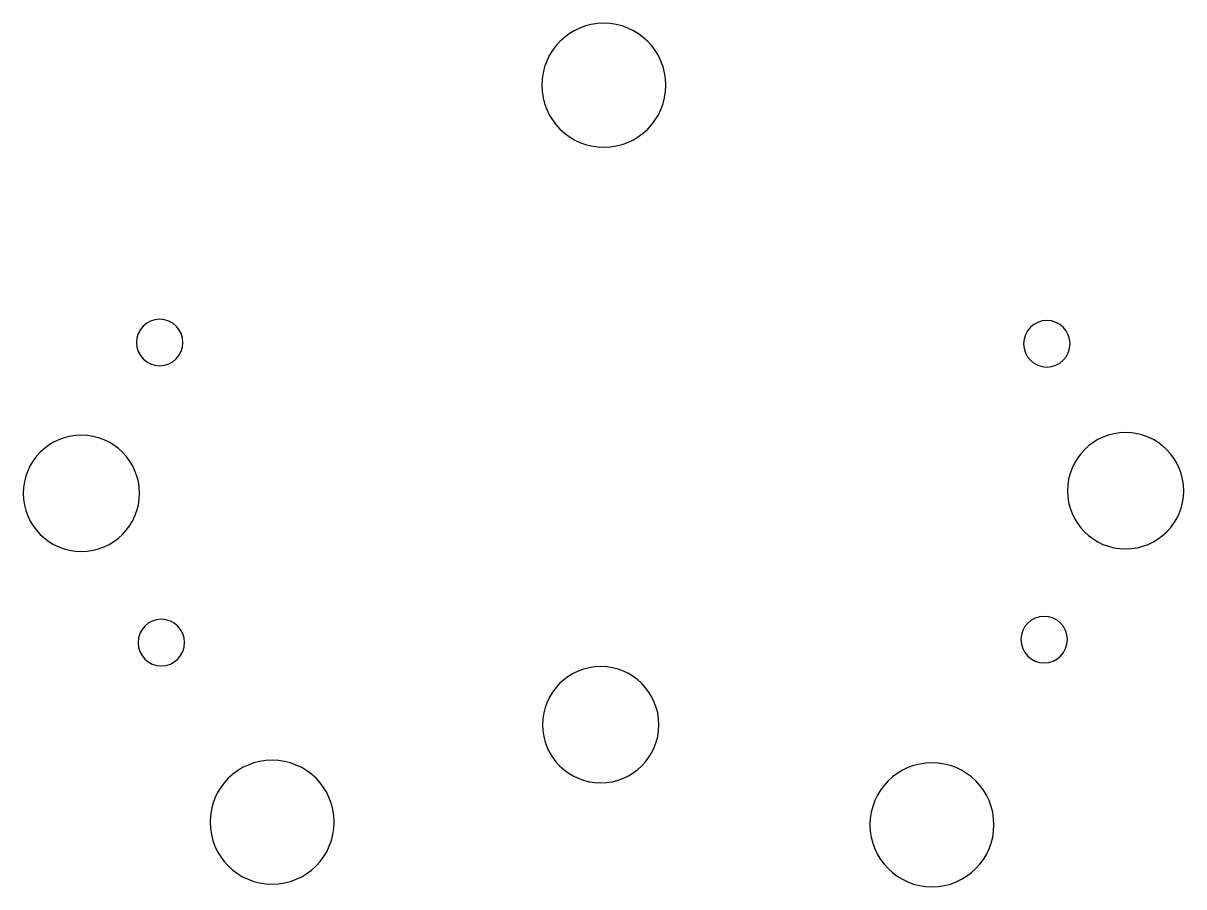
# Model space of a CAD drawing. Extents: x 165.1 to 195, y -104.2 to -81.9.
import ezdxf

# ---------------------------------------------------------------- set-up
doc = ezdxf.new("R2010")
doc.units = 0
doc.layers.add('BLACK', color=7, linetype='CONTINUOUS')

msp = doc.modelspace()

# ---------------------------------------------------------------- linework, layer by layer
at = {"layer": 'BLACK'}
for centre, radius, start, end in [((180.074, -83.5206), 1.6, 0, 180), ((180.074, -83.5206), 1.6, -180, 0), ((168.618, -90.1604), 0.6, 0, 180), ((191.5, -90.1919), 0.6, 0, 180), ((168.618, -90.1604), 0.6, -180, 0), ((191.5, -90.1919), 0.6, -180, 0), ((193.533, -93.985), 1.5, 0, 180), ((166.598, -94.0502), 1.5, 0, 180), ((193.533, -93.985), 1.5, -180, 0), ((166.598, -94.0502), 1.5, -180, 0), ((191.432, -97.8246), 0.6, 0, 180), ((168.66, -97.9017), 0.6, 0, 180), ((191.432, -97.8246), 0.6, -180, 0), ((168.66, -97.9017), 0.6, -180, 0), ((179.994, -100.021), 1.5, 0, 180), ((179.994, -100.021), 1.5, -180, 0), ((171.519, -102.535), 1.6, 0, 180), ((188.537, -102.603), 1.6, 0, 180), ((171.519, -102.535), 1.6, -180, 0), ((188.537, -102.603), 1.6, -180, 0)]:
    msp.add_arc(centre, radius, start, end, dxfattribs=at)

doc.saveas('drawing.dxf')
